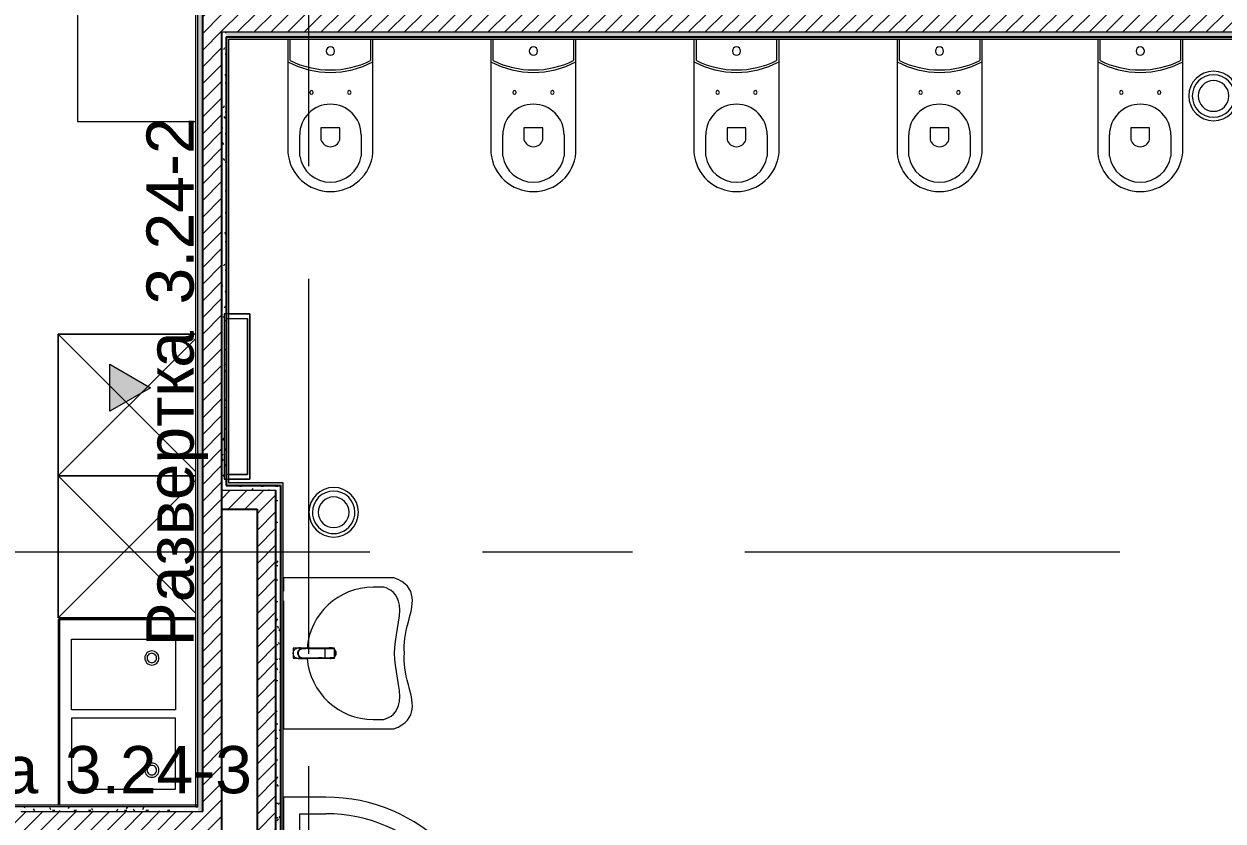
# Model space of a CAD drawing. Header units: millimetres. Extents: x 88919 to 124236, y -1987 to 12281.
# Drawn here: x 93453 to 98530, y 6660 to 10034 of the extents above; entities that cross this region are included whole.
import ezdxf

# ---------------------------------------------------------------- set-up
doc = ezdxf.new("R2010")
doc.units = ezdxf.units.MM
doc.linetypes.add('Осевая', pattern=[3175, 635, -476.25, 1587.5, -476.25])
for name, color, linetype, lineweight in [('0-1', 7, 'Continuous', 9), ('A-DOOR', 7, 'Continuous', 9), ('A-DOOR-1', 7, 'Continuous', 13), ('A-DOOR-FRAM', 7, 'Continuous', 13), ('A-DOOR-FRAM-1', 7, 'Continuous', 9), ('A-WALL-2', 7, 'Continuous', 9), ('G-ANNO-SYMB', 7, 'Continuous', 9), ('I-WALL', 7, 'Continuous', 9), ('P-SANR-FIXT', 7, 'Continuous', 9), ('P-SANR-FIXT-1', 7, 'Continuous', 13), ('Оси', 7, 'Continuous', 9), ('Оси-2', 7, 'Осевая', 9)]:
    doc.layers.add(name, color=color, linetype=linetype, lineweight=lineweight)
for name, color, linetype, lineweight, true_color in [('A-WALL-1', 7, 'Continuous', 25, 0x3c3c3c), ('A-WALL-FNSH-1', 7, 'Continuous', 13, 0x3c3c3c), ('I-FURN-4', 7, 'Continuous', 9, 0xf0f0f0)]:
    doc.layers.add(name, color=color, linetype=linetype, lineweight=lineweight, true_color=true_color)
doc.styles.add('Arial_1', font='arial.ttf', dxfattribs={"height": 200})
pattern_1 = [(45, (0, 0), (-35.35534, 35.35534), [])]
pattern_2 = [(0, (0, 0), (121.92, 30.48), [10.058, -81.382, 10.058, -81.382, -487.68]), (0, (0, 0), (121.92, 30.48), [-182.88, 10.058, -172.822, 10.058, -81.382, -213.36]), (0, (0, 0), (121.92, 30.48), [-457.2, 10.058, -50.902, 10.058, -142.342]), (120, (45.72, 15.24), (-87.356454, 90.345817), [10.058, -81.382, 10.058, -81.382, -487.68]), (120, (45.72, 15.24), (-87.356454, 90.345817), [-182.88, 10.058, -172.822, 10.058, -81.382, -213.36]), (120, (45.72, 15.24), (-87.356454, 90.345817), [-457.2, 10.058, -50.902, 10.058, -142.342]), (240, (60.96, 76.2), (-34.563546, -120.825817), [10.058, -81.382, 10.058, -81.382, -487.68]), (240, (60.96, 76.2), (-34.563546, -120.825817), [-182.88, 10.058, -172.822, 10.058, -81.382, -213.36]), (240, (60.96, 76.2), (-34.563546, -120.825817), [-457.2, 10.058, -50.902, 10.058, -142.342])]

# ---------------------------------------------------------------- blocks, each defined once
blk = doc.blocks.new('110_Дверь_СКБ_1Ст_Внутренняя1 - Д-8 950x2100h_охрана-31784688-План разверток пом_3_24_ Этаж 3')
at = {"layer": 'A-DOOR'}
h = blk.add_hatch(dxfattribs=at)
h.set_pattern_fill('FP_5', color=256, style=0, pattern_type=2)
h.set_pattern_definition([(135, (1826.41, 164.685), (-14.14214, -14.14214), []), (225, (1826.41, 164.685), (14.14214, -14.14214), [])])
h.paths.add_polyline_path([(487.5, 100), (462.5, 100), (462.5, -100), (487.5, -100)])
at = {"layer": 'A-DOOR-FRAM-1'}
h = blk.add_hatch(dxfattribs=at)
h.set_pattern_fill('FP_6', color=256, style=0, pattern_type=2)
h.set_pattern_definition([(45, (-296.384, 164.685), (-14.1421, 14.1421), []), (135, (-296.384, 164.685), (-14.1421, -14.1421), [])])
h.paths.add_polyline_path([(-458.8, 100), (-462.5, 100), (-462.5, -100), (-437.5, -100), (-437.5, 100)])
at = {"layer": 'A-DOOR'}
blk.add_arc((437.5, 100), 850, 90, 180, dxfattribs=at)
at = {"layer": 'A-DOOR-1'}
for p, q in [((437.5, 950), (397.5, 950)), ((397.5, 950), (397.5, 100)), ((437.5, 100), (437.5, 950)), ((397.5, 100), (437.5, 100))]:
    blk.add_line(p, q, dxfattribs=at)
at = {"layer": 'A-DOOR-FRAM'}
for p, q in [((-422.5, 108), (-492.5, 108)), ((-492.5, 108), (-492.5, 100)), ((-422.5, 100), (-422.5, 108)), ((517.5, 108), (447.5, 108)), ((447.5, 108), (447.5, 100)), ((517.5, 100), (517.5, 108)), ((-492.5, 100), (-422.5, 100)), ((-437.5, 100), (-462.5, 100)), ((-462.5, 100), (-462.5, -100)), ((-412.5, 100), (-437.5, 100)), ((-437.5, 100), (-437.5, 20)), ((-437.5, -100), (-437.5, 100)), ((-422.5, 100), (-437.5, 100)), ((-437.5, 100), (-437.5, 99)), ((-437.5, 99), (-422.5, 99)), ((-422.5, 99), (-422.5, 100)), ((-412.5, 60), (-412.5, 100)), ((-402.5, 60), (-412.5, 60)), ((-402.5, 20), (-402.5, 60)), ((437.5, 60), (427.5, 60)), ((427.5, 60), (427.5, 20)), ((437.5, 100), (437.5, 60)), ((462.5, 100), (437.5, 100)), ((462.5, 100), (447.5, 100)), ((447.5, 100), (447.5, 99)), ((447.5, 100), (517.5, 100)), ((447.5, 99), (462.5, 99)), ((462.5, 20), (462.5, 100)), ((487.5, 100), (462.5, 100)), ((462.5, 100), (462.5, -100)), ((462.5, 99), (462.5, 100)), ((487.5, -100), (487.5, 100)), ((-437.5, 20), (-402.5, 20)), ((-422.5, 20), (-437.5, 20)), ((-437.5, 20), (-437.5, -100)), ((-422.5, -100), (-422.5, 20)), ((427.5, 20), (462.5, 20)), ((462.5, 20), (447.5, 20)), ((447.5, 20), (447.5, -100)), ((462.5, -100), (462.5, 20)), ((-422.5, -100), (-492.5, -100)), ((-492.5, -100), (-492.5, -108)), ((-462.5, -100), (-437.5, -100)), ((-437.5, -100), (-422.5, -100)), ((-422.5, -108), (-422.5, -100)), ((447.5, -100), (462.5, -100)), ((517.5, -100), (447.5, -100)), ((447.5, -100), (447.5, -108)), ((462.5, -100), (487.5, -100)), ((517.5, -108), (517.5, -100)), ((-492.5, -108), (-422.5, -108)), ((447.5, -108), (517.5, -108))]:
    blk.add_line(p, q, dxfattribs=at)
blk = doc.blocks.new('DOO_2D_Мойка двойная - 800х600-18611705-План разверток пом_3_24_ Этаж 3')
at = {"layer": 'P-SANR-FIXT'}
for p, q in [((-400, -416.2), (-400, 161)), ((-317.5, -365), (-317.5, 75)), ((-317.5, 75), (-17.5, 75)), ((-17.5, 75), (-17.5, -365)), ((17.5, 75), (17.5, -365)), ((317.5, 75), (17.5, 75)), ((317.5, -365), (317.5, 75)), ((-17.5, -365), (-317.5, -365)), ((17.5, -365), (317.5, -365)), ((-400, -420), (-400, -416.2)), ((383.5, -420), (-400, -420))]:
    blk.add_line(p, q, dxfattribs=at)
for centre, radius, start, end in [((-237.5, -25), 30, 90, 180), ((-237.5, -25), 30, 360, 90), ((237.5, -25), 30, 45, 135), ((-237.5, -25), 30, 180, 225), ((-237.5, -25), 30, 225, 270), ((-237.5, -25), 20, 154.2857, 257.1429), ((-237.5, -25), 20, 102.8571, 154.2857), ((-237.5, -25), 20, 51.4286, 102.8571), ((-237.5, -25), 20, 257.1429, 360), ((-237.5, -25), 30, 270, 315), ((-237.5, -25), 20, 360, 51.4286), ((-237.5, -25), 30, 315, 360), ((237.5, -25), 30, 135, 225), ((237.5, -25), 30, 225, 315), ((237.5, -25), 20, 154.2857, 257.1429), ((237.5, -25), 20, 51.4286, 154.2857), ((237.5, -25), 20, 257.1429, 308.5714), ((237.5, -25), 20, 0, 51.4286), ((237.5, -25), 20, 308.5714, 0), ((237.5, -25), 30, 0, 45), ((237.5, -25), 30, 315, 0)]:
    blk.add_arc(centre, radius, start, end, dxfattribs=at)
blk = doc.blocks.new('Стол базовый прямоугольный - 1_196-25596001-План разверток пом_3_24_ Этаж 3')
at = {"layer": 'I-FURN-4'}
for p, q in [((350, 250), (-350, 250)), ((-350, 250), (-350, -250)), ((350, -250), (350, 250)), ((-350, -250), (350, -250))]:
    blk.add_line(p, q, dxfattribs=at)
blk = doc.blocks.new('Шкаф параметрический - 1_280-25596496-План разверток пом_3_24_ Этаж 3')
at = {"layer": 'I-FURN-4'}
for p, q in [((0, 0), (582.3, 582.3)), ((0, 582.3), (0, 0)), ((0, 0), (0, 582.3)), ((17.7, 582.3), (600, 0)), ((600, 0), (600, 582.3)), ((600, 582.3), (600, 0)), ((0, 0), (600, 0)), ((600, 0), (0, 0))]:
    blk.add_line(p, q, dxfattribs=at)
blk = doc.blocks.new('Вешалка - 1_25-V6-План разверток пом_3_24_ Этаж 3')
at = {"layer": 'I-FURN-4'}
for p, q in [((350, 55), (-350, 55)), ((-350, 55), (-350, -55)), ((-350, -34.3), (-350, 55)), ((-350, 55), (350, 55)), ((350, -55), (350, 55)), ((350, 55), (350, -34.4)), ((-330.4, -46), (-330.4, 44.4)), ((-330.4, -34.3), (-330.4, 44.4)), ((-330.4, 44.4), (330.2, 44.4)), ((330.2, 44.4), (-330.4, 44.4)), ((330.2, 44.4), (330.2, -46)), ((330.2, -34.5), (330.2, 44.4)), ((330.2, -46), (-330.4, -46)), ((-350, -55), (350, -55))]:
    blk.add_line(p, q, dxfattribs=at)
blk = doc.blocks.new('сифон - Для раковины-30615598-План разверток пом_3_24_ Этаж 3')
at = {"layer": 'P-SANR-FIXT-1'}
for radius, start, end in [(22.5, 133.7338, 180), (22.5, 180, 225.6765), (21.5, 136.1578, 180), (21.5, 180, 223.3802), (22.5, 69.9013, 113.0759), (21.5, 72, 108), (22.5, 241.9585, 297.7301), (21.5, 245.8675, 288), (21.5, 291.2312, 294.6174)]:
    blk.add_arc((0, 0), radius, start, end, dxfattribs=at)
blk = doc.blocks.new('смеситель для раковины - Default-30615600-План разверток пом_3_24_ Этаж 3')
at = {"layer": '0-1'}
for p, q in [((-20.3, 110), (-20.4, 97.4)), ((19.7, 151.6), (-19.8, 151.6)), ((19.8, 111.8), (-19.8, 111.8)), ((20.4, 97.4), (20.3, 110)), ((-22.8, 3), (-21.8, 15.6)), ((-20.7, 17.2), (-20.7, 16.7)), ((20.8, 16.7), (20.8, 17.2))]:
    blk.add_line(p, q, dxfattribs=at)
at = {"layer": '0-1', "flags": 128}
for points in [[(-19.8, 151.6), (-20, 151.6), (-20.2, 151.6), (-20.3, 151.5), (-20.4, 151.5), (-20.5, 151.4), (-20.6, 151.3), (-20.6, 151.2), (-20.7, 151.1), (-20.7, 151.1), (-20.7, 151), (-20.7, 151), (-20.8, 150.9), (-20.8, 150.6), (-20.8, 149.7), (-20.8, 148.7), (-20.8, 147.7), (-20.9, 146.7), (-20.9, 145.3), (-21.1, 93.2)], [(-19.8, 111.8), (-19.9, 111.8), (-20, 111.8), (-20.1, 111.8), (-20.1, 111.7), (-20.2, 111.7), (-20.3, 111.6), (-20.3, 111.5), (-20.3, 111.5), (-20.3, 111.4), (-20.3, 111.4), (-20.3, 111.4), (-20.3, 111.3), (-20.3, 111.2), (-20.3, 111), (-20.3, 110.8), (-20.3, 110.6), (-20.3, 110.3), (-20.3, 110)], [(12.1, -0.1), (14.4, 1.7), (18.1, 6.1), (20.4, 11.5), (21.2, 17.2), (21.2, 36.2), (21.1, 56), (21, 111.4)], [(19.7, 151.6), (20, 151.6), (20.2, 151.6), (20.4, 151.5), (20.5, 151.4), (20.6, 151.3), (20.6, 151.3), (20.7, 151.2), (20.7, 151.1), (20.7, 151.1), (20.7, 151), (20.8, 151), (20.8, 150.9), (20.8, 150.6)], [(19.8, 111.8), (19.9, 111.8), (20, 111.8), (20.1, 111.8), (20.2, 111.7), (20.2, 111.6), (20.3, 111.6), (20.3, 111.5), (20.3, 111.5), (20.3, 111.4), (20.3, 111.4), (20.3, 111.3), (20.3, 111.1), (20.3, 110.9), (20.3, 110.7), (20.3, 110.4), (20.3, 110)], [(-21.8, 15.6), (-21.7, 19.7), (-21.6, 24.4), (-21.5, 30.8), (-21.4, 37.1), (-21.3, 49.4), (-21.2, 68.8), (-21.1, 88)], [(-18.9, 7.6), (-20, 10.3), (-20.8, 13.1), (-21.1, 18.6), (-21.1, 48.6), (-21.1, 93.2)], [(21.8, 15.6), (22.1, 11.2), (22.8, 3)]]:
    blk.add_lwpolyline(points, dxfattribs=at)
at = {"layer": 'P-SANR-FIXT'}
for p, q in [((21, 151.6), (-21, 151.6)), ((-21, 151.6), (-21, -23)), ((-19.7, 144), (-19.8, 111.7)), ((19.8, 111.7), (19.7, 144)), ((21, -23), (21, 151.6)), ((-21, 19.9), (-20.8, 19.8)), ((-20.4, 22), (-20.8, 19.8)), ((19.4, 12.9), (20.4, 11.1)), ((20.8, 19.8), (20.4, 22)), ((21, 19.9), (20.8, 19.8)), ((20.9, 18.5), (20.8, 19.8)), ((20.9, 18.4), (21.1, 18.4)), ((22.5, 5), (22.9, 0.9)), ((-21, -23), (21, -23)), ((-0.6, -2.8), (0.6, -2.8))]:
    blk.add_line(p, q, dxfattribs=at)
at = {"layer": 'P-SANR-FIXT', "flags": 128}
for points in [[(-21.1, 16.9), (-21.1, 42.2), (-21, 67.6), (-20.8, 118.3), (-20.7, 143.7), (-20.7, 149.4), (-20.8, 150.2), (-20.9, 145.3), (-20.9, 138.9), (-21.1, 88.1)], [(-20.1, 88.1), (-20.1, 99.6), (-20, 111), (-20, 122.4), (-19.9, 133.8), (-19.9, 145.2)], [(19.9, 145.2), (19.9, 138.9), (19.9, 132.6), (20, 126.2), (20, 119.9), (20, 113.5), (20, 107.2), (20.1, 100.8), (20.1, 94.5), (20.1, 88.1)], [(21.1, 88.1), (20.9, 138.9), (20.9, 145.3), (20.8, 150.2), (20.7, 149.4), (20.7, 143.7), (20.8, 118.3), (21, 67.6), (21.1, 42.2), (21.1, 16.9)], [(-21.1, 18.6), (-21.1, 18.6), (-21.1, 18.6), (-21, 18.6), (-21, 18.6), (-21, 18.5), (-20.9, 18.5), (-20.9, 18.5)], [(-21.1, 18.4), (-21.1, 18), (-21.1, 17.6), (-21.1, 17.2), (-21.1, 16.8), (-21.1, 16.4)], [(-20.8, 19.8), (-20.9, 19.2), (-20.9, 18.5)], [(-15.9, 4.1), (-13.1, 1.6), (-9.8, -0.4), (-6.1, -1.8), (-2.1, -2.5), (2.1, -2.5), (6.1, -1.8), (9.8, -0.4), (11.1, 0.4)], [(11.5, 0.5), (13.1, 1.6), (15.9, 4.1)], [(21.1, 16.4), (21.1, 16.8), (21.1, 17.2), (21.1, 17.6), (21.1, 18), (21.1, 18.4)], [(22.9, 0.9), (22.7, 3.2), (22.5, 5.6), (22.3, 7.9), (22.1, 10.8), (21.8, 15.2)], [(0.6, -3.9), (0.3, -3.9), (0.1, -3.9), (-0.1, -3.9), (-0.3, -3.9), (-0.6, -3.9)]]:
    blk.add_lwpolyline(points, dxfattribs=at)
at = {"layer": 'P-SANR-FIXT'}
for centre, major_axis, ratio, start_param, end_param in [((-19.8, 109.7), (-0.5, 0.002), 0.095846, 0.017294, 1.571164), ((19.8, 109.7), (0.5, 0.002), 0.095848, 4.711795, 6.265892), ((0, 17.2), (20.8, 0), 0.98634, 3.089309, 3.141593), ((0, 17.2), (20.8, 0), 0.98634, 3.141593, 3.441377), ((0, 16.7), (20.8, 0), 0.98634, 3.141593, 3.32766), ((0, 16.7), (20.7, 0), 0.98634, 3.571127, 3.769911), ((0, 17.2), (20.8, 0), 0.98634, 3.613983, 5.358408), ((0, 16.7), (20.7, 0), 0.98634, 3.994763, 4.083653), ((0, 16.7), (20.8, 0), 0.98634, 5.376246, 5.846752), ((0, 17.2), (20.8, 0), 0.98634, 5.499139, 5.804813), ((0, 17.2), (-20.8, 0), 0.98634, 2.841808, 3.141593), ((0, 16.7), (20.8, 0), 0.98634, 6.052716, 6.283185), ((0, 17.2), (20.8, 0), 0.98634, 0, 0.052284), ((0, 16.7), (20.7, 0), 0.98634, 4.276566, 4.807479), ((0, 16.7), (20.8, 0), 0.98634, 4.961337, 5.10736)]:
    blk.add_ellipse(centre, major_axis=major_axis, ratio=ratio, start_param=start_param, end_param=end_param, dxfattribs=at)
for points, knots in [([(-19.9, 145.2), (-19.9, 146), (-19.9, 147.4), (-19.8, 149.3), (-19.8, 150.7), (-19.8, 151.5), (-19.8, 151.6), (-19.8, 151.6)], [0, 0, 0, 0, 0.1, 0.2, 0.3, 0.4, 0.4725859, 0.4725859, 0.4725859, 0.4725859]), ([(-19.8, 151.6), (-19.7, 151.6), (-19.7, 151.6), (-19.7, 151.2), (-19.7, 150), (-19.7, 148.3), (-19.7, 146.2), (-19.7, 144.8), (-19.7, 144)], [0.4728347, 0.4728347, 0.4728347, 0.4728347, 0.5, 0.6, 0.7, 0.8, 0.9, 1, 1, 1, 1]), ([(-19.8, 111.8), (-19.8, 111.8), (-19.8, 111.7), (-19.8, 110.9), (-19.8, 110.1), (-19.8, 109.7)], [0.4695548, 0.4695548, 0.4695548, 0.4695548, 0.6, 0.8, 1, 1, 1, 1]), ([(19.7, 144), (19.7, 144.8), (19.7, 146.2), (19.7, 148.3), (19.7, 150), (19.7, 151.2), (19.7, 151.6), (19.7, 151.6), (19.7, 151.6)], [0, 0, 0, 0, 0.1, 0.2, 0.3, 0.4, 0.5, 0.5274121, 0.5274121, 0.5274121, 0.5274121]), ([(19.7, 151.6), (19.8, 151.6), (19.8, 151.5), (19.8, 150.7), (19.8, 149.3), (19.9, 147.4), (19.9, 146), (19.9, 145.2)], [0.5275209, 0.5275209, 0.5275209, 0.5275209, 0.6, 0.7, 0.8, 0.9, 1, 1, 1, 1]), ([(19.8, 109.7), (19.8, 110.1), (19.8, 110.9), (19.8, 111.7), (19.8, 111.8), (19.8, 111.8)], [0, 0, 0, 0, 0.2, 0.4, 0.5304748, 0.5304748, 0.5304748, 0.5304748]), ([(-21.1, 88.1), (-21.1, 85.7), (-21.1, 82.2), (-21.1, 77.5), (-21.2, 73.9), (-21.2, 70.4), (-21.2, 66.8), (-21.2, 63.9), (-21.2, 61.5), (-21.2, 59.8), (-21.2, 58), (-21.2, 55.7), (-21.3, 52.8), (-21.3, 49.3), (-21.3, 46), (-21.3, 42.6), (-21.4, 39.4), (-21.4, 36.2), (-21.5, 32.2), (-21.5, 27.5), (-21.7, 20.9), (-21.8, 17.2), (-21.8, 15.2)], [0, 0, 0, 0, 0.083333, 0.125, 0.166667, 0.208333, 0.25, 0.291667, 0.3125, 0.333333, 0.354167, 0.375, 0.416667, 0.458333, 0.5, 0.541667, 0.583333, 0.625, 0.666667, 0.75, 0.833333, 1, 1, 1, 1]), ([(-20.4, 97.4), (-20.4, 91.1), (-20.5, 81.8), (-20.6, 69.7), (-20.6, 60), (-20.7, 52.6), (-20.8, 47.4), (-20.8, 45.2), (-20.8, 43.5), (-20.9, 41.8), (-20.9, 39.8), (-20.9, 37.7), (-20.9, 36.2), (-20.9, 35.4), (-21, 34.1), (-21, 32.6), (-21, 31), (-21, 29.7), (-21, 28.6), (-21, 27.7), (-21, 26.8), (-21.1, 25.6), (-21.1, 22.9), (-21.1, 20.4), (-21.1, 18.4)], [0, 0, 0, 0, 0.222222, 0.333333, 0.444444, 0.583333, 0.618056, 0.652778, 0.670139, 0.6875, 0.722222, 0.756944, 0.774306, 0.782986, 0.791667, 0.826389, 0.84375, 0.861111, 0.878472, 0.887153, 0.895833, 0.913194, 0.930556, 1, 1, 1, 1]), ([(-20.5, 43.6), (-20.5, 44.1), (-20.5, 44.9), (-20.5, 45.9), (-20.4, 46.5), (-20.4, 47), (-20.4, 47.6), (-20.3, 48.2), (-20.3, 49.3), (-20.3, 50.8), (-20.3, 52.7), (-20.3, 54.8), (-20.2, 57.1), (-20.2, 60.5), (-20.1, 67), (-20, 78.4), (-19.9, 90.5), (-19.9, 97.4)], [0.3665203, 0.3665203, 0.3665203, 0.3665203, 0.3928571, 0.4107143, 0.4196429, 0.4285714, 0.4375, 0.4464286, 0.4642857, 0.5, 0.5357143, 0.5714286, 0.6071429, 0.6428571, 0.7142857, 0.8571429, 1, 1, 1, 1]), ([(19.9, 97.4), (19.9, 90.5), (20, 78.4), (20.1, 66.9), (20.2, 60.3), (20.3, 57), (20.3, 54.6), (20.3, 52.6), (20.3, 50.7), (20.3, 49.2), (20.4, 48.1), (20.4, 47.4), (20.4, 46.9), (20.4, 46.4), (20.4, 45.8), (20.4, 44.6), (20.4, 43), (20.4, 41.3), (20.5, 40), (20.5, 39.2), (20.6, 38.5), (20.7, 37.9), (20.7, 37.5)], [0, 0, 0, 0, 0.1428571, 0.2857143, 0.3571429, 0.3928571, 0.4285714, 0.4642857, 0.5, 0.5357143, 0.5535714, 0.5625, 0.5714286, 0.5803571, 0.5892857, 0.6071429, 0.6428571, 0.6785714, 0.6964286, 0.7053571, 0.7142857, 0.7301718, 0.7301718, 0.7301718, 0.7301718]), ([(20.1, 88.1), (20.1, 88.2), (20.2, 88.3), (20.4, 88.2), (20.5, 88), (20.6, 87.8), (20.7, 87.5), (20.7, 87.3), (20.8, 87.1), (20.9, 87), (20.9, 86.8), (20.9, 86.7)], [0, 0, 0, 0, 0.1, 0.19375, 0.25, 0.3, 0.35, 0.4, 0.45, 0.525, 0.575, 0.575, 0.575, 0.575]), ([(21.1, 18.4), (21.1, 19.2), (21.1, 20.8), (21.1, 23.1), (21.1, 25), (21.1, 26.5), (21, 27.6), (21, 28.6), (21, 30), (21, 31.7), (21, 33.4), (21, 34.6), (20.9, 35.2), (20.9, 35.7), (20.9, 36.3), (20.9, 36.9), (20.9, 38.1), (20.9, 39.8), (20.9, 41.4), (20.8, 42.8), (20.8, 44.1), (20.8, 45.8), (20.8, 48.6), (20.7, 53.5), (20.6, 60.7), (20.6, 68.9), (20.5, 76.5), (20.5, 85.7), (20.4, 92.7), (20.4, 97.4)], [0, 0, 0, 0, 0.027778, 0.055556, 0.083333, 0.097222, 0.111111, 0.125, 0.138889, 0.166667, 0.194444, 0.208333, 0.215278, 0.222222, 0.229167, 0.236111, 0.25, 0.277778, 0.305556, 0.319444, 0.333333, 0.361111, 0.388889, 0.444444, 0.555556, 0.666667, 0.75, 0.833333, 1, 1, 1, 1]), ([(21.8, 15.2), (21.8, 16.4), (21.7, 19.4), (21.6, 24.2), (21.5, 28.2), (21.5, 30.6), (21.5, 32.4), (21.4, 34.1), (21.4, 35.8), (21.4, 37.3), (21.4, 38.7), (21.4, 39.8), (21.4, 41), (21.3, 42.6), (21.3, 44.7), (21.3, 47.5), (21.3, 50.9), (21.2, 55.1), (21.2, 60), (21.2, 65.1), (21.2, 69.9), (21.2, 74.5), (21.1, 80.6), (21.1, 85.1), (21.1, 88.1)], [0, 0, 0, 0, 0.142857, 0.285714, 0.357143, 0.392857, 0.428571, 0.464286, 0.5, 0.535714, 0.553571, 0.571429, 0.589286, 0.607143, 0.642857, 0.678571, 0.714286, 0.75, 0.785714, 0.821429, 0.857143, 0.892857, 0.928571, 1, 1, 1, 1]), ([(-21.8, 15.2), (-21.9, 13.9), (-22, 12.1), (-22.1, 10.1), (-22.2, 8.7), (-22.3, 7.5), (-22.4, 6.6), (-22.5, 5.7), (-22.6, 4.8), (-22.7, 3.8), (-22.8, 2.5), (-22.9, 1.5), (-22.9, 0.9)], [0, 0, 0, 0, 0.166667, 0.25, 0.333333, 0.416667, 0.5, 0.583333, 0.666667, 0.75, 0.833333, 1, 1, 1, 1]), ([(22.9, 0.3), (22.9, -2.5), (22.3, -6.4), (20, -11.4), (17.7, -14.7), (14.9, -17.6), (11.6, -20), (7.9, -21.7), (4.5, -22.6), (1.5, -23), (-1.9, -23), (-6, -22.4), (-10, -20.8), (-12.8, -19.1), (-14.8, -17.5), (-16.7, -15.8), (-18.8, -13.3), (-21.9, -8.1), (-22.9, -3.2), (-22.9, 0.3)], [0, 0, 0, 0, 0.111111, 0.166667, 0.222222, 0.277778, 0.333333, 0.388889, 0.444444, 0.479167, 0.513889, 0.583333, 0.652778, 0.6875, 0.722222, 0.756944, 0.791667, 0.861111, 1, 1, 1, 1]), ([(-21, 19.9), (-21, 19.7), (-21, 19.5), (-21.1, 19.2), (-21.1, 18.9), (-21.1, 18.7), (-21.1, 18.6)], [0, 0, 0, 0, 0.333333, 0.5, 0.666667, 1, 1, 1, 1]), ([(-0.6, -3.9), (-1.6, -3.9), (-3.8, -3.7), (-7, -2.8), (-10, -1.5), (-12.8, 0.2), (-15.2, 2.3), (-17.3, 4.8), (-18.7, 7.1), (-19.6, 9), (-20.1, 10.6), (-20.6, 12.1), (-21, 14.3), (-21.1, 15.9), (-21.1, 16.9)], [0, 0, 0, 0, 0.1, 0.2, 0.3, 0.4, 0.5, 0.6, 0.7, 0.75, 0.8, 0.85, 0.9, 1, 1, 1, 1]), ([(-21.1, 16.4), (-21.1, 14.3), (-20.4, 11.1), (-18.7, 7.6), (-17.5, 5.8), (-16.4, 4.5), (-15.2, 3.2), (-13.9, 2.1), (-12.5, 1), (-10.9, 0.1), (-9.2, -0.7), (-6.9, -1.7), (-3.8, -2.5), (0, -2.8), (3.8, -2.5), (6.9, -1.7), (9, -0.9), (10.1, -0.3), (10.9, 0.1), (11.7, 0.5), (12.7, 1.2), (13.9, 2), (15, 3), (15.8, 3.8), (16.4, 4.5), (17, 5.2), (17.7, 6.2), (18.6, 7.6), (19.3, 9), (19.7, 9.9), (19.9, 10.5), (20, 10.9), (20.2, 11.2), (20.3, 11.7), (20.6, 12.6), (20.8, 13.8), (21, 15.1), (21.1, 16), (21.1, 16.4)], [0, 0, 0, 0, 0.111111, 0.166667, 0.194444, 0.222222, 0.25, 0.277778, 0.305556, 0.333333, 0.361111, 0.388889, 0.444444, 0.5, 0.555556, 0.611111, 0.638889, 0.652778, 0.666667, 0.680556, 0.694444, 0.722222, 0.75, 0.763889, 0.777778, 0.791667, 0.805556, 0.833333, 0.861111, 0.875, 0.881944, 0.888889, 0.895833, 0.902778, 0.916667, 0.944444, 0.972222, 1, 1, 1, 1]), ([(-21, 19.9), (-21, 20.5), (-20.9, 21.9), (-20.9, 23.9), (-20.9, 25.6), (-20.9, 26.9), (-20.9, 27.6), (-20.9, 28.1), (-20.9, 28.7), (-20.9, 29.4), (-21, 30.9), (-21, 33.1), (-21, 35.5), (-20.9, 37.4), (-20.9, 38.5), (-20.8, 39.3), (-20.7, 40.1), (-20.7, 40.7), (-20.6, 41.2), (-20.6, 41.3)], [0, 0, 0, 0, 0.0357143, 0.0714286, 0.1071429, 0.125, 0.1339286, 0.1428571, 0.1517857, 0.1607143, 0.1785714, 0.2142857, 0.25, 0.2678571, 0.2857143, 0.2946429, 0.3035714, 0.3214286, 0.3257253, 0.3257253, 0.3257253, 0.3257253]), ([(-20.8, 14.6), (-20.7, 14.1), (-20.6, 12.9), (-20.2, 11.6), (-20, 10.9)], [0, 0, 0, 0, 0.4, 1, 1, 1, 1]), ([(-20, 10.9), (-19.6, 9.8), (-18.5, 7.4), (-17, 5.2), (-15.9, 4.1)], [0, 0, 0, 0, 0.444444, 1, 1, 1, 1]), ([(21.1, 16.9), (21.1, 15.9), (21, 13.7), (20.2, 10.6), (19, 7.6), (16.7, 3.9), (12.9, 0), (7.1, -3.1), (2.7, -3.9), (0.6, -3.9)], [0, 0, 0, 0, 0.1, 0.2, 0.3, 0.4, 0.6, 0.8, 1, 1, 1, 1]), ([(15.9, 4.1), (16.7, 5), (18.4, 7.2), (19.5, 9.5), (20, 10.9)], [0, 0, 0, 0, 0.444444, 1, 1, 1, 1]), ([(20, 10.9), (20.2, 11.4), (20.5, 12.7), (20.7, 13.9), (20.8, 14.6)], [0, 0, 0, 0, 0.444444, 1, 1, 1, 1]), ([(20.9, 33.9), (20.9, 33.6), (20.9, 32.5), (20.9, 30.9), (20.9, 29.2), (20.9, 28.3), (20.9, 27.5), (20.9, 26.8), (20.9, 25.6), (20.9, 23.9), (21, 21.9), (21, 20.5), (21, 19.9)], [0.7766981, 0.7766981, 0.7766981, 0.7766981, 0.7857143, 0.8214286, 0.8392857, 0.8571429, 0.8660714, 0.875, 0.8928571, 0.9285714, 0.9642857, 1, 1, 1, 1]), ([(-0.6, -3.9), (-0.6, -3.9), (-0.6, -3.7), (-0.6, -3.5), (-0.6, -3.1), (-0.6, -2.9), (-0.6, -2.8)], [0, 0, 0, 0, 0.363636, 0.545455, 0.727273, 1, 1, 1, 1]), ([(0.6, -3.9), (0.6, -3.9), (0.6, -3.7), (0.6, -3.5), (0.6, -3.1), (0.6, -2.9), (0.6, -2.8)], [0, 0, 0, 0, 0.363636, 0.545455, 0.727273, 1, 1, 1, 1])]:
    blk.add_open_spline(points, degree=3, knots=knots, dxfattribs=at)
for points in [[(-19.8, 111.8), (-19.8, 111.8), (-19.8, 111.8), (-19.8, 111.8)], [(19.8, 111.8), (19.8, 111.8), (19.8, 111.8), (19.8, 111.8)], [(-20.1, 88.1), (-20.4, 88.2), (-20.6, 88.2), (-20.8, 88.2)], [(-20, 85.7), (-20.1, 86.5), (-20.1, 87.3), (-20.1, 88.1)], [(20.1, 88.1), (20.1, 87.3), (20.1, 86.5), (20, 85.7)], [(-22.9, 0.9), (-22.9, 2.2), (-22.8, 3.6), (-22.6, 4.9)], [(-21.8, 15.2), (-21.8, 16.2), (-21.7, 17.2), (-21.5, 18.2)], [(-21.2, 19.5), (-21, 20.5), (-20.6, 21.4), (-20.2, 22.3)], [(-20.9, 18.4), (-21, 18.4), (-21.1, 18.4), (-21.1, 18.5)], [(-20.4, 22.5), (-20.7, 21.7), (-20.9, 20.8), (-21, 19.9)], [(-20.9, 18.3), (-20.9, 17.7), (-20.9, 16.5), (-20.8, 15.2), (-20.8, 14.6)], [(20.7, 19.9), (20.7, 17.5), (19.9, 12.6), (16.3, 6), (10.7, 1.1), (3.8, -1.6), (-3.7, -1.6), (-10.7, 1.1), (-16.3, 6), (-19.9, 12.6), (-20.7, 17.5), (-20.7, 19.9)], [(-20.4, 11.1), (-20.2, 11.5), (-20, 11.9), (-19.8, 12.3)], [(20.2, 22.3), (21.2, 20.1), (21.8, 17.6), (21.8, 15.2)], [(21, 19.9), (20.9, 20.8), (20.7, 21.7), (20.4, 22.5)], [(20.8, 14.6), (20.8, 15.2), (20.9, 16.5), (20.9, 17.8), (20.9, 18.4)], [(21.1, 18.5), (21.1, 18.5), (21, 18.5), (20.9, 18.5)], [(21.1, 18.5), (21.1, 18.6), (21.1, 18.7), (21.1, 18.9), (21.1, 19.2), (21.1, 19.4), (21, 19.6), (21, 19.8), (21, 19.9)], [(-3, -2.5), (-2.2, -2.7), (-1.4, -2.7), (-0.6, -2.8)]]:
    blk.add_open_spline(points, degree=3, dxfattribs=at)
blk = doc.blocks.new('мусорная корзина - Round_ Metal-30590745-План разверток пом_3_24_ Этаж 3')
at = {"layer": 'P-SANR-FIXT'}
for radius, start, end in [(105, 0, 180), (90, 360, 180), (65, 0, 180), (105, 180, 360), (90, 180, 360), (65, 180, 360)]:
    blk.add_arc((0, 0), radius, start, end, dxfattribs=at)
blk = doc.blocks.new('WC Seat_2 with Cistern-Wall Based - SE22-33487382-План разверток пом_3_24_ Этаж 3')
at = {"layer": 'P-SANR-FIXT'}
for p, q in [((-55, 485.5), (-55, 100.5)), ((-5, 410.5), (-5, 500.5)), ((255, 500.5), (255, 410.5)), ((305, 100.5), (305, 485.5)), ((85, 430.5), (85, 380.5)), ((165, 380.5), (165, 430.5)), ((85, 380.5), (165, 380.5)), ((-55, 100.5), (-55, 5.5)), ((-45, 5.5), (-45, 95.6)), ((295, 95.6), (295, 5.5)), ((305, 5.5), (305, 100.5))]:
    blk.add_line(p, q, dxfattribs=at)
for centre, radius, start, end in [((125, 469.8), 180.7, 4.9791, 175.0209), ((125, 478.7), 131.8, 9.5273, 170.4727), ((125, 418.8), 41.7, 16.2602, 163.7398), ((125, 410.5), 130, 180, 360), ((45, 230.5), 7.5, 0, 180), ((45, 230.5), 7.5, 180, 360), ((205, 230.5), 7.5, 0, 180), ((205, 230.5), 7.5, 180, 360), ((125, -237), 382.5, 61.9275, 118.0725), ((125, -247), 382.5, 63.6122, 116.3878), ((125, 55.5), 17.5, 0, 180), ((125, 55.5), 17.5, 180, 360)]:
    blk.add_arc(centre, radius, start, end, dxfattribs=at)
blk = doc.blocks.new('поддон угловой - 900х900-30799906-План разверток пом_3_24_ Этаж 3')
at = {"layer": 'P-SANR-FIXT'}
for p, q in [((-270, 450), (-450, 450)), ((-450, 450), (-450, -449.9)), ((-380, 115.7), (-380, 380)), ((-380, 380), (-270, 380)), ((-380, 45), (-380, 67.8)), ((-380, -380), (-380, -177)), ((380, -270), (380, -380)), ((450, -291), (450, -270)), ((380, -380), (-380, -380)), ((369.2, -450), (414.1, -450))]:
    blk.add_line(p, q, dxfattribs=at)
for centre, radius, start, end in [((-270, -270), 720, 360, 90), ((-270, -270), 650, 0, 90), ((-290, -290), 25, 90, 270), ((-290, -290), 25, 270, 90)]:
    blk.add_arc(centre, radius, start, end, dxfattribs=at)
blk = doc.blocks.new('SND_Умывальник МГН_Jika - гибкая подводка_ 640х550х165 PN6_3_ ХВ_ГВ накидная гайка BP DN15_ К-гл_кон_ П DN 50-31400838-План разверток пом_3_24_ Этаж 3')
at = {"layer": 'P-SANR-FIXT'}
for p, q in [((222.5, 0), (-320, 0)), ((-320, 0), (-320, -468)), ((320, 0), (262.5, 0)), ((320, -468), (320, 0)), ((-280, -380), (-280, -425)), ((280, -425), (280, -380))]:
    blk.add_line(p, q, dxfattribs=at)
for start, end in [(94.1264, 180), (0, 85.8744)]:
    blk.add_arc((0, -380), 280, start, end, dxfattribs=at)
for points, knots in [([(-280, -425), (-272.8, -450.8), (-229.3, -523.4), (-61.7, -470), (0, -470)], [-0.6664917, -0.6664917, -0.6664917, -0.6664917, -0.3523534, 0, 0, 0, 0]), ([(0, -470), (61.7, -470), (229.3, -523.4), (272.8, -450.8), (280, -425)], [-0.6664917, -0.6664917, -0.6664917, -0.6664917, -0.3141383, 0, 0, 0, 0]), ([(-320, -468), (-281.1, -574.8), (-131.1, -523.5), (-41.2, -508.8), (0, -512.9)], [0, 0, 0, 0, 0.3972744, 0.715552, 0.715552, 0.715552, 0.715552]), ([(0, -512.9), (41.2, -508.8), (131.1, -523.5), (281.1, -574.8), (320, -468)], [0, 0, 0, 0, 0.3182776, 0.715552, 0.715552, 0.715552, 0.715552])]:
    blk.add_open_spline(points, degree=3, knots=knots, dxfattribs=at)
blk = doc.blocks.new('Фасад - Марка фасада_Указатель-25386507-План разверток пом_3_24_ Этаж 3')
at = {"layer": 'G-ANNO-SYMB'}
blk.add_hatch(color=256, dxfattribs=at).paths.add_polyline_path([(-1, 0), (0, 1.732), (1, 0), (0, 0)])
for p, q in [((0, 1.732), (-1, 0)), ((1, 0), (0, 1.732)), ((-1, 0), (0, 0)), ((0, 0), (1, 0))]:
    blk.add_line(p, q, dxfattribs=at)

msp = doc.modelspace()

# ---------------------------------------------------------------- hatches: boundary and pattern name
at = {"layer": 'I-WALL'}
h = msp.add_hatch(dxfattribs=at)
h.set_pattern_fill('FP_10', color=256, style=0, pattern_type=2)
h.set_pattern_definition(pattern_2)
h.paths.add_polyline_path([(94210, 6700), (94210, 10400), (94190, 10400), (94190, 6700)])
h = msp.add_hatch(dxfattribs=at)
h.set_pattern_fill('FP_1', color=256, style=0, pattern_type=2)
h.set_pattern_definition(pattern_1)
h.paths.add_polyline_path([(94290, 5400), (94290, 10380), (94210, 10380), (94210, 5400)])
h = msp.add_hatch(dxfattribs=at)
h.set_pattern_fill('FP_1', color=256, style=0, pattern_type=2)
h.set_pattern_definition(pattern_1)
h.paths.add_polyline_path([(101060, 10000), (101080, 10000), (101080, 10080), (94290, 10080), (94290, 10000), (100527.1, 10000)])
h = msp.add_hatch(dxfattribs=at)
h.set_pattern_fill('FP_10', color=256, style=0, pattern_type=2)
h.set_pattern_definition(pattern_2)
h.paths.add_polyline_path([(94290, 8060), (94310, 8060), (94310, 10000), (94290, 10000), (94290, 8252.6)])
h = msp.add_hatch(dxfattribs=at)
h.set_pattern_fill('FP_10', color=256, style=0, pattern_type=2)
h.set_pattern_definition(pattern_2)
h.paths.add_polyline_path([(101049, 9980), (101060, 9980), (101060, 10000), (94310, 10000), (94310, 9980), (100527.1, 9980)])
for points in [[(101060, 9969), (101060, 9980), (94310, 9980), (94310, 9969), (100527.1, 9969)], [(94321, 8080), (94321, 9969), (94310, 9969), (94310, 8080)], [(94540, 8080), (94551, 8080), (94551, 8091), (94321, 8091), (94321, 8080)], [(94551, 5850), (94551, 8080), (94540, 8080), (94540, 5850)]]:
    msp.add_hatch(color=256, dxfattribs=at).paths.add_polyline_path(points)
h = msp.add_hatch(dxfattribs=at)
h.set_pattern_fill('FP_10', color=256, style=0, pattern_type=2)
h.set_pattern_definition(pattern_2)
h.paths.add_polyline_path([(94520, 8060), (94540, 8060), (94540, 8080), (94310, 8080), (94310, 8060)])
h = msp.add_hatch(dxfattribs=at)
h.set_pattern_fill('FP_1', color=256, style=0, pattern_type=2)
h.set_pattern_definition(pattern_1)
h.paths.add_polyline_path([(94290, 7980), (94520, 7980), (94520, 8060), (94290, 8060)])
h = msp.add_hatch(dxfattribs=at)
h.set_pattern_fill('FP_10', color=256, style=0, pattern_type=2)
h.set_pattern_definition(pattern_2)
h.paths.add_polyline_path([(94540, 5830), (94540, 8060), (94520, 8060), (94520, 5830)])
h = msp.add_hatch(dxfattribs=at)
h.set_pattern_fill('FP_1', color=256, style=0, pattern_type=2)
h.set_pattern_definition(pattern_1)
h.paths.add_polyline_path([(94440, 5830), (94520, 5830), (94520, 7980), (94440, 7980), (94440, 5885.5)])
h = msp.add_hatch(dxfattribs=at)
h.set_pattern_fill('FP_10', color=256, style=0, pattern_type=2)
h.set_pattern_definition(pattern_2)
h.paths.add_polyline_path([(94045.5, 6700), (94190, 6700), (94190, 6720), (93410, 6720), (93410, 6708), (93440, 6708), (93440, 6700), (93456.3, 6700)])
h.paths.add_polyline_path([(92430, 6700), (92430, 6708), (92460, 6708), (92460, 6720), (92410, 6720), (92410, 6700)])
h = msp.add_hatch(dxfattribs=at)
h.set_pattern_fill('FP_1', color=256, style=0, pattern_type=2)
h.set_pattern_definition(pattern_1)
h.paths.add_polyline_path([(94210, 6620), (94210, 6700), (93410, 6700), (93410, 6620), (94190, 6620)])
h.paths.add_polyline_path([(92460, 6620), (92460, 6700), (92277.8, 6700), (92277.8, 6620), (92430, 6620)])

# ---------------------------------------------------------------- linework, layer by layer
at = {"layer": 'A-WALL-1'}
for p, q in [((94210, 6700), (94210, 10380)), ((94290, 10000), (94290, 5400)), ((94310, 9980), (101060, 9980)), ((94310, 9980), (94310, 8080)), ((94310, 8080), (94540, 8080)), ((94540, 8080), (94540, 5850)), ((94520, 5830), (94520, 8060)), ((94290, 7980), (94440, 7980)), ((94440, 7980), (94440, 5830))]:
    msp.add_line(p, q, dxfattribs=at)
at = {"layer": 'A-WALL-2'}
for p, q in [((94290, 10000), (101080, 10000)), ((94290, 8060), (94520, 8060)), ((93440, 6700), (94210, 6700))]:
    msp.add_line(p, q, dxfattribs=at)
at = {"layer": 'A-WALL-FNSH-1'}
for p, q in [((94321, 9969), (101060, 9969)), ((94321, 8091), (94321, 9969)), ((94551, 8091), (94321, 8091)), ((94551, 5861), (94551, 8091))]:
    msp.add_line(p, q, dxfattribs=at)
at = {"layer": 'I-FURN-4'}
for p, q in [((94181, 7518.9), (93603.8, 7518.9)), ((93603.8, 7518.9), (93603.8, 6729)), ((93603.8, 6729), (93603.8, 7518.9)), ((93603.8, 7518.9), (94181, 7518.9))]:
    msp.add_line(p, q, dxfattribs=at)
at = {"layer": 'I-WALL'}
for p, q in [((94181, 6720.5), (94181, 10379.5)), ((94190, 6720), (94190, 10380)), ((93410, 6729), (94190, 6729)), ((94190, 6720), (93410, 6720)), ((94181, 6720.5), (94190, 6720.5))]:
    msp.add_line(p, q, dxfattribs=at)
at = {"layer": 'Оси'}
msp.add_line((94660, 9538.5), (94660, 12038.5), dxfattribs=at)
at = {"layer": 'Оси-2'}
for p, q in [((94660, 6256.6), (94660, 9538.5)), ((92219.3, 7800), (100001.8, 7800))]:
    msp.add_line(p, q, dxfattribs=at)

# ---------------------------------------------------------------- block references
at = {"layer": 'A-DOOR', "rotation": 180}
msp.add_blockref('110_Дверь_СКБ_1Ст_Внутренняя1 - Д-8 950x2100h_охрана-31784688-План разверток пом_3_24_ Этаж 3', (92997.5, 10500), dxfattribs=at)
at = {"layer": 'G-ANNO-SYMB', "extrusion": (0, 0, -1), "xscale": 99.99999999999993, "yscale": 99.99999999999993, "zscale": 99.99999999999993, "rotation": 90.00000000000001}
msp.add_blockref('Фасад - Марка фасада_Указатель-25386507-План разверток пом_3_24_ Этаж 3', (-93816.3, 8494.2), dxfattribs=at)
at = {"layer": 'I-FURN-4'}
for name, p, rotation in [('Стол базовый прямоугольный - 1_196-25596001-План разверток пом_3_24_ Этаж 3', (93930.5, 9971), 90), ('Вешалка - 1_25-V6-План разверток пом_3_24_ Этаж 3', (94355.3, 8456.4), 270.0000000000007), ('Шкаф параметрический - 1_280-25596496-План разверток пом_3_24_ Этаж 3', (93598.7, 8720.4), 269.9999999999994), ('Шкаф параметрический - 1_280-25596496-План разверток пом_3_24_ Этаж 3', (93598.7, 8120.4), 269.9999999999994)]:
    msp.add_blockref(name, p, dxfattribs=dict(at, rotation=rotation))
at = {"layer": 'P-SANR-FIXT'}
for name, p, rotation in [('WC Seat_2 with Cistern-Wall Based - SE22-33487382-План разверток пом_3_24_ Этаж 3', (94875.8, 9974.5), 180), ('WC Seat_2 with Cistern-Wall Based - SE22-33487382-План разверток пом_3_24_ Этаж 3', (95735.4, 9974.5), 180), ('WC Seat_2 with Cistern-Wall Based - SE22-33487382-План разверток пом_3_24_ Этаж 3', (96595.1, 9974.5), 180), ('WC Seat_2 with Cistern-Wall Based - SE22-33487382-План разверток пом_3_24_ Этаж 3', (97454.7, 9974.5), 180), ('WC Seat_2 with Cistern-Wall Based - SE22-33487382-План разверток пом_3_24_ Этаж 3', (98304.4, 9974.5), 180), ('мусорная корзина - Round_ Metal-30590745-План разверток пом_3_24_ Этаж 3', (94764.6, 7966.8), 180), ('SND_Умывальник МГН_Jika - гибкая подводка_ 640х550х165 PN6_3_ ХВ_ГВ накидная гайка BP DN15_ К-гл_кон_ П DN 50-31400838-План разверток пом_3_24_ Этаж 3', (94551.8, 7370), 89.99999999999977), ('DOO_2D_Мойка двойная - 800х600-18611705-План разверток пом_3_24_ Этаж 3', (94020, 7112.5), 270.0000000000002), ('смеситель для раковины - Default-30615600-План разверток пом_3_24_ Этаж 3', (94616.5, 7370), 269.9999999999995), ('сифон - Для раковины-30615598-План разверток пом_3_24_ Этаж 3', (94752.8, 7370.6), 180)]:
    msp.add_blockref(name, p, dxfattribs=dict(at, rotation=rotation))
for name, p in [('мусорная корзина - Round_ Metal-30590745-План разверток пом_3_24_ Этаж 3', (98489.9, 9729)), ('поддон угловой - 900х900-30799906-План разверток пом_3_24_ Этаж 3', (95001.7, 6310.9))]:
    msp.add_blockref(name, p, dxfattribs=at)

# ---------------------------------------------------------------- texts
at = {"layer": 'G-ANNO-SYMB', "char_height": 200, "attachment_point": 1, "rotation": 90, "style": 'Arial_1'}
for s, insert, width in [(' 3.24-2', (93972, 8768.6), 1074.261), ('Развертка', (93972, 7399.4), 1659.493)]:
    msp.add_mtext(s, dxfattribs=dict(at, insert=insert, width=width))
at = {"layer": 'G-ANNO-SYMB', "char_height": 200, "attachment_point": 1, "style": 'Arial_1'}
for s, insert, width in [('Развертка', (92179.6, 6977.4), 1659.493), (' 3.24-3', (93548.8, 6977.4), 1074.261)]:
    msp.add_mtext(s, dxfattribs=dict(at, insert=insert, width=width))

doc.saveas('drawing.dxf')
